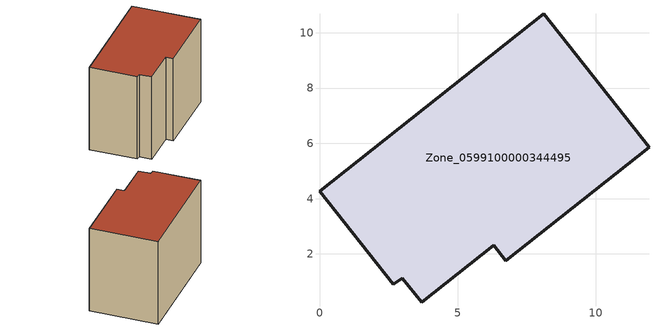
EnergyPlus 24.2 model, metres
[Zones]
Zone_0599100000344495
 floor ground (C_G): 3.7,0.26 2.99,1.12 2.66,0.91 0,4.27 8.1,10.69 11.92,5.86 6.73,1.76 6.3,2.31 z0
 wall outside (C_F): 6.73,1.76 11.92,5.86 8.1,10.69 0,4.27 2.66,0.91 2.99,1.12 3.7,0.26 6.3,2.31 6.73,1.76 z0:8.15
 roof outside (C_R): 2.99,1.12 3.7,0.26 6.3,2.31 6.73,1.76 11.92,5.86 8.1,10.69 0,4.27 2.66,0.91 z8.15
[BUILDING]
Pand.0599100000344495: North Axis=0; Terrain=City; Loads Convergence Tolerance Value=0.04; Temperature Convergence Tolerance Value=0.4; Solar Distribution=FullExterior; Maximum Number of Warmup Days=25; Minimum Number of Warmup Days=1
[Site:Location]
Rotterdam.The.Hague.AP_ZH_NLD Design_Conditions: Latitude=51.96; Longitude=4.45; Time Zone=1; Elevation=-4.5
[SITE:GROUNDTEMPERATURE:BUILDINGSURFACE]
18, 18, 18, 18, 18, 18, 18, 18, 18, 18, 18, 18
[MATERIAL] Thermal Absorptance=0.9; Solar Absorptance=0.7; Visible Absorptance=0.7
Name | Roughness | Thickness | Conductivity | Density | Specific Heat
G.TC.1992-2005 | MediumSmooth | 0.15 | 0.06 | 540 | 1210
F.TC.1992-2005 | Rough | 0.3 | 0.12 | 1920 | 840
R.TC.1992-2005 | MediumRough | 0.2 | 0.08 | 1500 | 1000
[CONSTRUCTION]
C_G: G.TC.1992-2005
C_F: F.TC.1992-2005
C_R: R.TC.1992-2005
[ZONE]
Zone_0599100000344495: Type=1; Multiplier=1; Ceiling Height=Autocalculate; Volume=Autocalculate; Floor Area=autocalculate; Part of Total Floor Area=Yes
[ZONEINFILTRATION:DESIGNFLOWRATE]
Infil_Zone_0599100000344495: Zone or ZoneList or Space or SpaceList=Zone_0599100000344495; Schedule=AlwaysOn; Design Flow Rate Calculation Method=Flow/Area; Flow Rate per Floor Area=0.0015; Constant Term Coefficient=1; Temperature Term Coefficient=0; Velocity Term Coefficient=0; Velocity Squared Term Coefficient=0
[HVACTEMPLATE:ZONE:IDEALLOADSAIRSYSTEM]
Zone_0599100000344495: Maximum Heating Supply Air Temperature=50; Minimum Cooling Supply Air Temperature=13; Maximum Heating Supply Air Humidity Ratio=0.0156; Minimum Cooling Supply Air Humidity Ratio=0.0077; Heating Limit=NoLimit; Cooling Limit=NoLimit; Dehumidification Control Type=ConstantSensibleHeatRatio; Cooling Sensible Heat Ratio=0.7; Dehumidification Setpoint=60; Humidification Control Type=None; Humidification Setpoint=30; Outdoor Air Method=None; Outdoor Air Flow Rate per Person=0.00944; Outdoor Air Flow Rate per Zone Floor Area=0; Outdoor Air Flow Rate per Zone=0; Demand Controlled Ventilation Type=None; Outdoor Air Economizer Type=NoEconomizer; Heat Recovery Type=None; Sensible Heat Recovery Effectiveness=0.7; Latent Heat Recovery Effectiveness=0.65
[ZONECONTROL:THERMOSTAT]
ThermostatControl_Zone_0599100000344495: Zone or ZoneList=Zone_0599100000344495; Control Type Schedule=DualSetpointControlType; Control 1=Thermostat_Zone_0599100000344495; Temperature Difference Between Cutout And Setpoint=0
[THERMOSTATSETPOINT:DUALSETPOINT]
Thermostat_Zone_0599100000344495: Heating Setpoint Temperature Schedule=HeatingSetpoint_Zone_0599100000344495; Cooling Setpoint Temperature Schedule=CoolingSetpoint_Zone_0599100000344495
[SCHEDULE:COMPACT]
HeatingSetpoint_Zone_0599100000344495: Through: 12/31, For: AllDays, Until: 24:00, 21
CoolingSetpoint_Zone_0599100000344495: Through: 12/31, For: AllDays, Until: 24:00, 24
DualSetpointControlType: Through: 12/31, For: AllDays, Until: 24:00, 4
AlwaysOn: Through: 12/31, For: AllDays, Until: 24:00, 1
